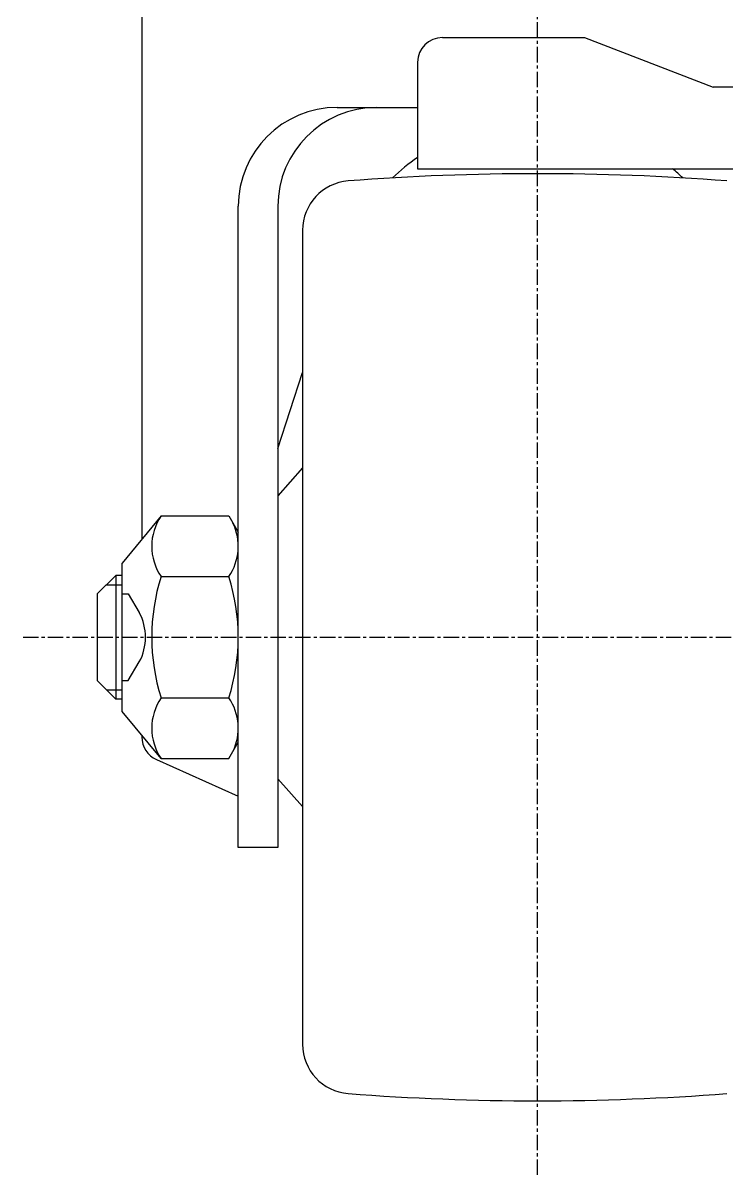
# Model space of a CAD drawing. Extents: x -2578 to -2312, y -759 to -302.
# Drawn here: x -2578.2 to -2521.3, y -593.7 to -500.5 of the extents above; entities that cross this region are included whole.
import ezdxf

# ---------------------------------------------------------------- set-up
doc = ezdxf.new("R2010")
doc.units = 0
doc.linetypes.add('CENTER', pattern=[2, 1.25, -0.25, 0.25, -0.25])
doc.layers.get('0').update_dxf_attribs({"linetype": 'CONTINUOUS'})
doc.layers.add('CENTER', color=1, linetype='CENTER')

msp = doc.modelspace()

# ---------------------------------------------------------------- linework, layer by layer
at = {"color": 7, "linetype": 'CONTINUOUS'}
for p, q in [((-2568.632, -499.369), (-2568.632, -542.297)), ((-2544.332, -501.716), (-2532.832, -501.716)), ((-2532.832, -501.716), (-2522.442, -505.729)), ((-2546.332, -503.716), (-2546.332, -512.329)), ((-2516.907, -505.729), (-2522.442, -505.729)), ((-2552.832, -507.369), (-2546.332, -507.369)), ((-2546.332, -512.329), (-2513.432, -512.329)), ((-2560.832, -567.229), (-2560.832, -515.369)), ((-2557.632, -515.369), (-2557.632, -567.229)), ((-2555.632, -517.304), (-2555.632, -583.154)), ((-2557.632, -534.948), (-2555.632, -528.809)), ((-2555.632, -536.529), (-2557.632, -538.779)), ((-2567.073, -540.414), (-2570.232, -544.229)), ((-2567.073, -540.414), (-2561.591, -540.414)), ((-2561.591, -540.414), (-2560.832, -541.729)), ((-2570.232, -556.229), (-2570.232, -544.229)), ((-2570.732, -545.229), (-2572.232, -546.729)), ((-2570.732, -545.229), (-2570.732, -555.229)), ((-2570.232, -545.229), (-2570.732, -545.229)), ((-2567.073, -545.321), (-2561.591, -545.321)), ((-2572.232, -546.729), (-2572.232, -553.729)), ((-2570.232, -546.729), (-2569.732, -546.729)), ((-2569.732, -546.729), (-2568.832, -548.229)), ((-2569.732, -553.729), (-2568.832, -552.229)), ((-2570.732, -555.229), (-2572.232, -553.729)), ((-2570.232, -553.729), (-2569.732, -553.729)), ((-2570.232, -555.229), (-2570.732, -555.229)), ((-2567.073, -555.136), (-2561.591, -555.136)), ((-2567.073, -560.044), (-2570.232, -556.229)), ((-2568.632, -558.161), (-2568.632, -558.298)), ((-2561.591, -560.044), (-2560.832, -558.729)), ((-2567.073, -560.044), (-2561.591, -560.044)), ((-2567.448, -560.125), (-2560.832, -563.08)), ((-2555.632, -563.929), (-2557.632, -561.679)), ((-2557.632, -567.229), (-2560.832, -567.229))]:
    msp.add_line(p, q, dxfattribs=at)
at = {"color": 3, "linetype": 'CONTINUOUS'}
for p, q in [((-2571.482, -545.979), (-2570.232, -545.979)), ((-2571.482, -554.479), (-2570.232, -554.479))]:
    msp.add_line(p, q, dxfattribs=at)
at = {"color": 7, "linetype": 'CONTINUOUS'}
for centre, radius, start, end in [((-2544.332, -503.716), 2, 90, 180), ((-2552.832, -515.369), 8, 90, 180), ((-2549.632, -515.369), 8, 90, 180), ((-2536.632, -525.369), 17, 124.79126, 133.67713), ((-2536.632, -525.369), 17, 46.32287, 50.0905), ((-2551.632, -517.304), 4, 94.38917, 180), ((-2536.632, -712.729), 200, 85.61083, 94.38917), ((-2563.487, -542.868), 4.345, 145.61575, 214.38425), ((-2565.177, -542.868), 4.345, 325.61575, 25.61575), ((-2551.591, -550.229), 16.241, 162.41205, 197.58795), ((-2577.073, -550.229), 16.241, 342.41205, 17.58795), ((-2572.582, -550.229), 4.25, 331.92751, 28.07249), ((-2563.487, -557.59), 4.345, 145.61575, 214.38425), ((-2565.177, -557.59), 4.345, 334.38425, 34.38425), ((-2566.632, -558.298), 2, 180, 245.93038), ((-2551.632, -583.154), 4, 180, 265.61083), ((-2536.632, -387.729), 200, 265.61083, 274.38917)]:
    msp.add_arc(centre, radius, start, end, dxfattribs=at)
at = {"layer": 'CENTER', "color": 1, "linetype": 'CENTER'}
for p, q in [((-2536.632, -593.729), (-2536.632, -434.531)), ((-2578.232, -550.229), (-2496.932, -550.229))]:
    msp.add_line(p, q, dxfattribs=at)

doc.saveas('drawing.dxf')
